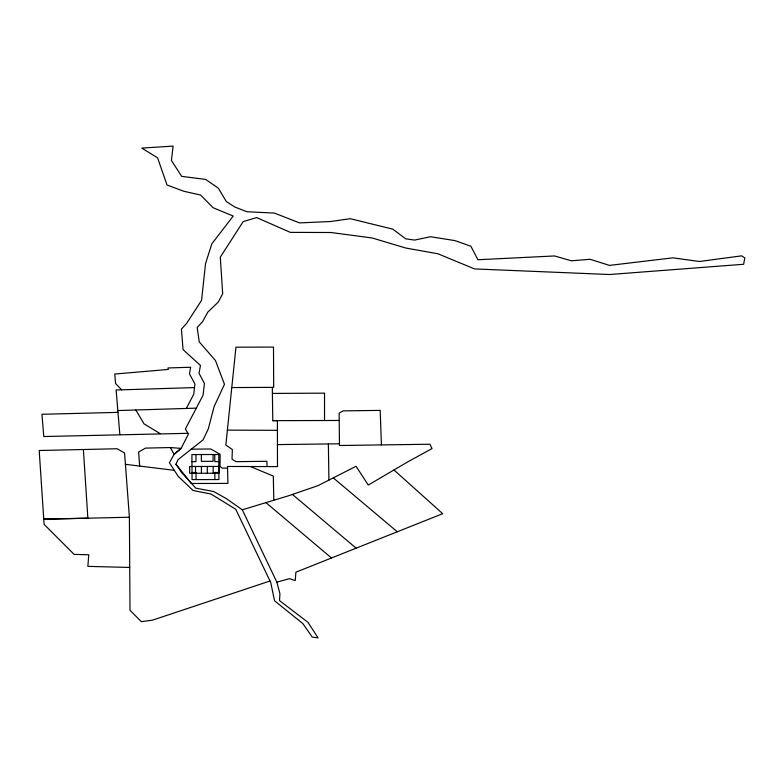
<?xml version="1.0" encoding="UTF-8"?>
<svg xmlns="http://www.w3.org/2000/svg" width="784" height="784" viewBox="0 0 784 784"><rect width="100%" height="100%" fill="white"/><g stroke="black" fill="none" stroke-linecap="round" stroke-linejoin="round"><path stroke-width="1.18" d="M324.527 420.508L324.527 393.156L272.391 393.421L272.322 387.365M121.608 389.824L115.562 383.513L114.768 374.037L168.344 369.44L167.933 367.961L190.659 367.255L189.463 373.772L194.922 384.072L193.726 394.274L186.308 408.454M175.979 464.187L178.056 459.63L203.076 439.883L208.299 428.877L214.12 406.553L224.469 384.297L215.443 360.513L199.244 341.902L197.176 327.545L202.762 321.401L207.809 312.12L218.168 302.203L222.685 293.755L220.284 257.162L243.148 221.647L256.613 217.58L290.315 232.368L331.073 232.515L372.184 237.983L405.632 247.999L437.903 253.771L474.555 268.922L609.599 274.518L743.644 264.267L744.8 257.877L741.615 255.849L699.426 261.493L672.839 257.848L609.472 265.394L590.087 259.279L571.477 260.817L554.513 255.956L477.897 259.739L470.87 246.235L455.004 240.619L430.465 236.729L414.648 240.08L405.759 238.855L392.804 229.144L350.252 218.697L330.544 221.529L299.547 222.901L274.361 213.072L246.852 211.739L234.808 206.996L226.302 201.547L218.354 188.189L205.624 179.418L181.682 176.351L171.422 160.426L173.107 146.108L141.796 148.088L157.604 157.858L167.012 184.985L183.672 191.227L200.586 195.03L213.101 207.711L233.201 216.041L211.856 243.804L205.535 263.591L201.576 300.341L186.661 323.322L181.427 329.133L183.044 349.625L200.459 365.452L199.018 373.243L204.428 383.445L203.046 395.254L185.387 428.985L188.405 434.101L181.182 448.252L174.136 454.318L169.393 462.687L178.193 476.329L193.109 490.51L210.974 494.018L235.749 509.257L270.745 582.59L274.567 600.789L302.869 623.623L312.248 637.088L318.108 637.892L308.034 622.378L279.496 600.564L279.937 593.811L276.86 582.169L242.295 509.806L226.125 498.506L213.65 491.509L195.804 488.167L181.79 472.762L175.979 464.187L191.355 483.483L227.919 483.414L227.497 466.46L277.487 466.607L277.399 420.636L272.793 420.655L272.391 393.421M269.99 581.003L152.566 620.134L141.365 621.673L130.007 610.315L129.399 517.244L124.578 453.025L117.139 448.752L39.2 450.506L44.1 524.359L74.108 554.386L88.768 554.758L87.877 566.371L129.732 567.449M242.295 509.806L288.61 495.753L318.147 485.59L356.044 466.274L368.274 485.051L407.396 462.08L432.023 448.566L429.867 444.234L339.472 445.498L339.149 413.139L343.029 410.875L380.201 410.385L381.416 444.91M276.86 582.169L289.531 578.651L295.205 580.572L295.901 572.173L442.686 513.687L393.989 469.998M194.51 387.59L116.11 390.001L119.844 434.62M117.825 410.551L196.304 408.141M117.982 412.374L41.934 414.285L43.796 436.531L187.944 433.317M170.324 447.546L174.136 454.318L181.026 448.389L170.324 447.546L145.461 448.115L138.631 452.074L139.679 466.068M129.399 517.244L43.737 519.175L87.857 518.185L83.388 449.516M277.448 444.597L339.384 443.803M191.286 449.183L210.778 448.987L220.137 454.328L220.03 466.431L222.244 468.136L227.536 468.156M231.78 387.561L273.694 387.365L273.489 347.087L235.945 347.185L225.841 445.047L232.348 449.516L232.035 459.13L235.935 461.658L266.864 461.286L267.079 466.578M272.793 420.655L339.198 420.469M191.953 461.649L195.98 461.639L195.941 454.553M218.824 461.6L214.796 461.609L214.757 454.514M192.011 472.517L196.039 472.507L196.078 479.592M218.883 472.468L214.855 472.468L214.894 479.563M227.38 430.132L277.418 430.318M125.42 464.314L174.332 470.341M250.439 466.529L273.322 476.113L273.792 500.251M160.093 433.601L143.991 423.83L135.857 410.003M333.288 477.877L397.282 531.777M292.432 494.439L356.122 548.173M265.943 502.632L331.495 557.992M328.369 443.95L328.917 480.102M213.091 454.514L213.13 461.306L201.37 461.325L201.331 454.544M213.16 466.441L213.199 473.232M207.28 466.46L207.319 473.242M201.4 466.47L201.429 473.262M195.52 466.48L195.549 473.271M218.785 454.504L191.913 454.553L192.051 479.602L218.922 479.553L218.785 454.504M219.04 466.431L189.64 466.49L189.669 473.281L219.079 473.222L219.04 466.431"/></g></svg>
